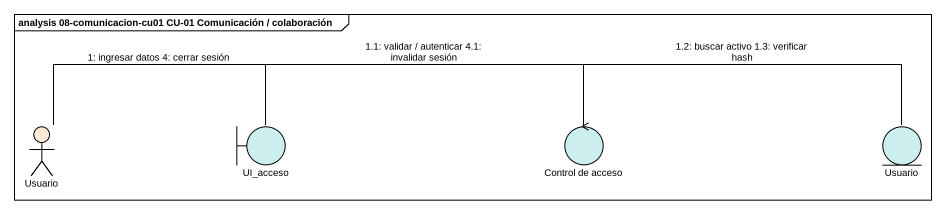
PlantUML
@startuml
mainframe analysis 08-comunicacion-cu01 CU-01 Comunicación / colaboración
actor Usuario #FFEAD7
boundary UI_acceso #CCEEEE
control "Control de acceso" as Control_de_acceso #CCEEEE
entity "Usuario" as Usuario_2 #CCEEEE
Usuario -right- UI_acceso : 1: ingresar datos 4: cerrar sesión
UI_acceso -right- Control_de_acceso : 1.1: validar / autenticar 4.1: invalidar sesión
Control_de_acceso -right- Usuario_2 : 1.2: buscar activo 1.3: verificar hash
@enduml
